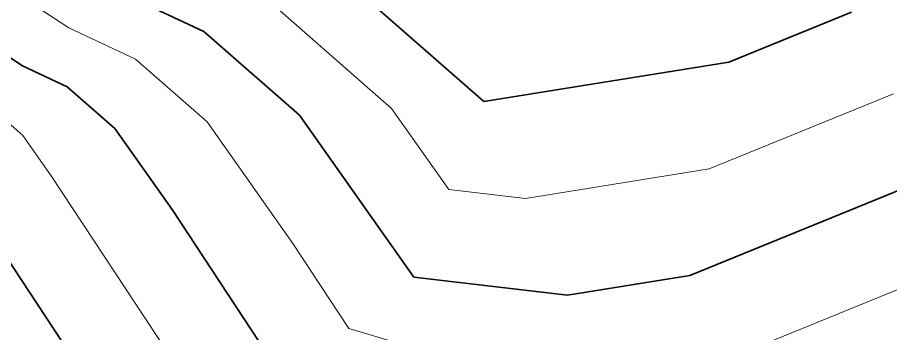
# Model space of a CAD drawing. Header units: millimetres. Extents: x -861324 to 439029, y -308065 to 694685.
# Drawn here: x -151377 to -134683, y 76952 to 82988 of the extents above; entities that cross this region are included whole.
import ezdxf

# ---------------------------------------------------------------- set-up
doc = ezdxf.new("R2010")
doc.units = ezdxf.units.MM
doc.layers.add('C-TOPO-MAJR', color=7, linetype='Continuous', lineweight=35)
doc.layers.add('C-TOPO-MINR', color=7, linetype='Continuous', lineweight=9)

msp = doc.modelspace()

# ---------------------------------------------------------------- linework, layer by layer
at = {"layer": 'C-TOPO-MAJR'}
for p, q in [((-142460, 81382), (-145201, 83781)), ((-147814, 82723), (-149515, 83517)), ((-135427, 83090), (-137777, 82135)), ((-151278, 82062), (-152528, 82887)), ((-145987, 81123), (-147814, 82723)), ((-137777, 82135), (-142460, 81382)), ((-150428, 81664), (-151278, 82062)), ((-149514, 80865), (-150428, 81664)), ((-143799, 78029), (-145987, 81123)), ((-148420, 79318), (-149514, 80865)), ((-150127, 76194), (-153041, 80606)), ((-133821, 79972), (-138522, 78061)), ((-146277, 76073), (-148420, 79318)), ((-140863, 77685), (-143799, 78029)), ((-138522, 78061), (-140863, 77685))]:
    msp.add_line(p, q, dxfattribs=at)
at = {"layer": 'C-TOPO-MINR'}
for p, q in [((-150396, 82789), (-152271, 84027)), ((-144224, 81252), (-146508, 83252)), ((-149121, 82194), (-150396, 82789)), ((-147750, 80994), (-149121, 82194)), ((-134624, 81531), (-138150, 80098)), ((-151277, 80736), (-151734, 81135)), ((-143130, 79705), (-144224, 81252)), ((-146109, 78673), (-147750, 80994)), ((-150730, 79962), (-151277, 80736)), ((-138150, 80098), (-141662, 79533)), ((-147517, 75095), (-150730, 79962)), ((-141662, 79533), (-143130, 79705)), ((-145038, 77051), (-146109, 78673)), ((-133018, 78413), (-138894, 76025)), ((-141532, 76008), (-145038, 77051))]:
    msp.add_line(p, q, dxfattribs=at)

doc.saveas('drawing.dxf')
